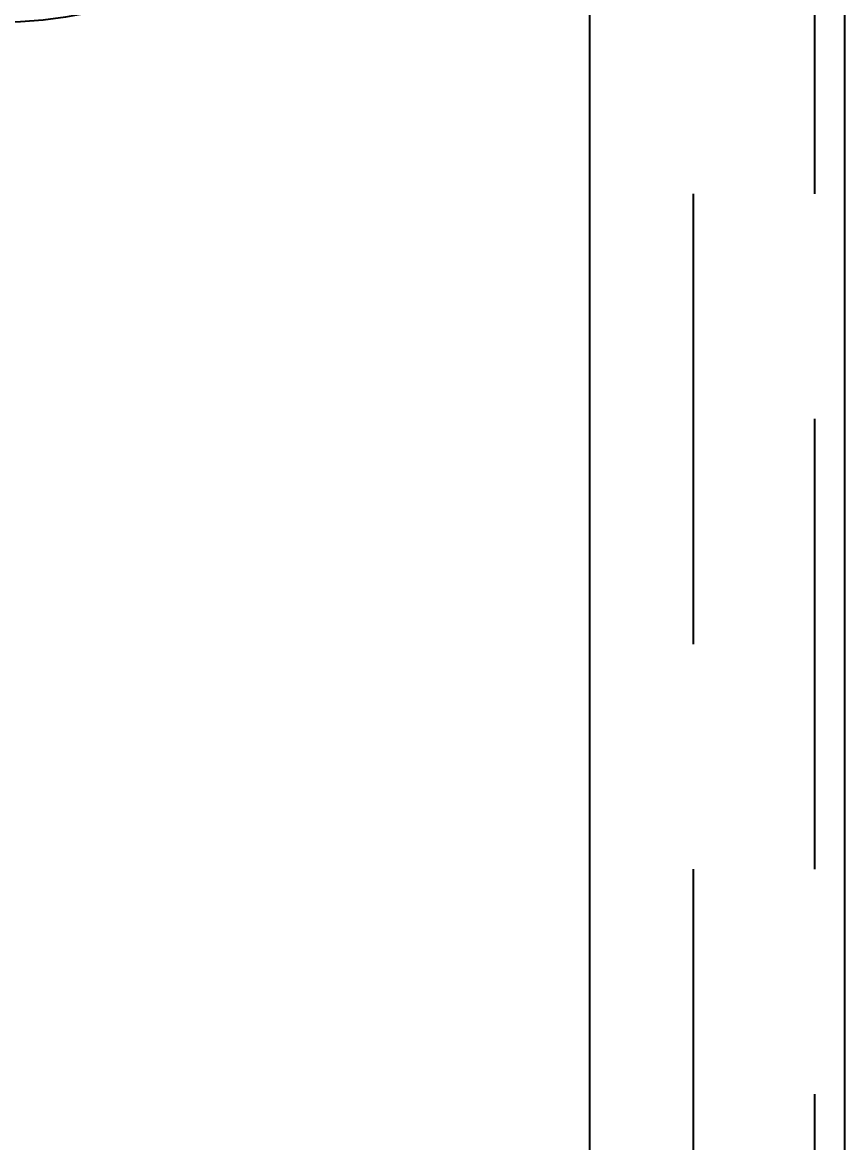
# Model space of a CAD drawing. Extents: x 33214 to 95067, y 8279 to 51908.
# Drawn here: x 42578.9 to 42852.9, y 20475.9 to 20849.1 of the extents above; entities that cross this region are included whole.
import ezdxf
from ezdxf.enums import TextEntityAlignment as Align

# ---------------------------------------------------------------- set-up
doc = ezdxf.new("R2010")
doc.units = 0
doc.header["$LTSCALE"] = 300
doc.header["$MEASUREMENT"] = 0
doc.linetypes.add('DASHED', pattern=[0.75, 0.5, -0.25])
doc.linetypes.add('SNT-025', pattern=[0.74, 0.4, -0.17, 0, -0.17])
doc.layers.get('0').update_dxf_attribs({"linetype": 'CONTINUOUS'})
for name, color, linetype in [('POSNR', 2, 'CONTINUOUS'), ('Poz', 1, 'CONTINUOUS'), ('S0CO2', 2, 'CONTINUOUS'), ('S0CO3', 3, 'CONTINUOUS'), ('S0TX1', 1, 'CONTINUOUS'), ('Tanks', 9, 'CONTINUOUS')]:
    doc.layers.add(name, color=color, linetype=linetype)
doc.styles.add('LIT2_5', font='Romanc.shx', dxfattribs={"width": 0.85})

# ---------------------------------------------------------------- blocks, each defined once
blk = doc.blocks.new('below 1-deck')
at = {"linetype": 'DASHED'}
blk.add_line((10000, -3525), (10000, 1875), dxfattribs=at)
blk = doc.blocks.new('motorfundament')
at = {"layer": 'S0CO3', "linetype": 'Continuous'}
for p, q in [((2465.39, -750), (2465.39, -1811.42)), ((2550.39, -750), (2550.39, -1786.34))]:
    blk.add_line(p, q, dxfattribs=at)
at = {"layer": 'S0CO3', "linetype": 'DASHED'}
blk.add_line((2540.39, -750), (2540.39, -1787.25), dxfattribs=at)
blk = doc.blocks.new('POS')
at = {"layer": 'POSNR'}
blk.add_circle((0, 0), 148.75, dxfattribs=at)
at = {"layer": 'S0TX1', "linetype": 'Continuous', "style": 'LIT2_5', "width": 0.723514}
blk.add_attdef('POS', text='', height=150, dxfattribs=at).set_placement((1.81, -75.09), align=Align.CENTER)

msp = doc.modelspace()

# ---------------------------------------------------------------- block references
at = {"layer": 'POSNR', "linetype": 'SNT-025'}
ref = msp.add_blockref('POS', (42570.64, 20997.85), dxfattribs=at)
ref.add_attrib('POS', '41', dxfattribs={"layer": 'Poz', "color": 2, "linetype": 'Continuous', "height": 150, "style": 'LIT2_5', "width": 0.723514}).set_placement((42572.45, 20922.76), align=Align.CENTER)
at = {"layer": 'S0CO2', "color": 6}
msp.add_blockref('motorfundament', (40302.55, 22141.98), dxfattribs=at)
at = {"layer": 'Tanks'}
msp.add_blockref('below 1-deck', (32802.55, 22141.98), dxfattribs=at)

doc.saveas('drawing.dxf')
